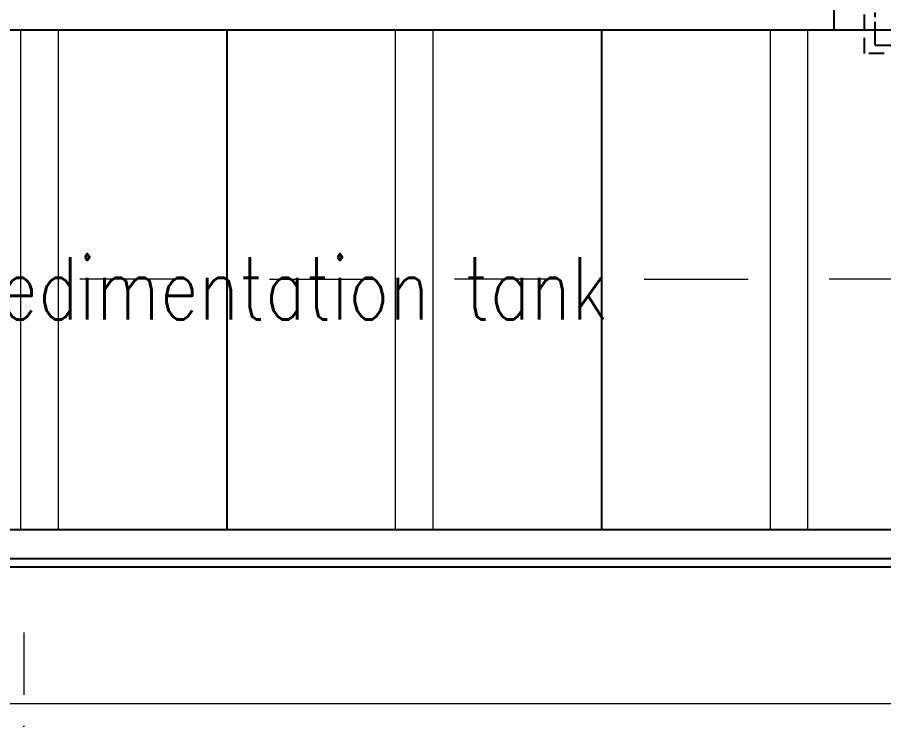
# Model space of a CAD drawing. Extents: x 838828 to 1489448, y 610351 to 848160.
# Drawn here: x 973947 to 980883, y 624469 to 630180 of the extents above; entities that cross this region are included whole.
import ezdxf

# ---------------------------------------------------------------- set-up
doc = ezdxf.new("R2010")
doc.units = 0
doc.header["$LTSCALE"] = 1000
doc.header["$MEASUREMENT"] = 0
for name, pattern in [('DASHDOT', [1, 0.5, -0.25, 0, -0.25]), ('HIDDEN2', [0.1875, 0.125, -0.0625]), ('PHANTOM2', [1.25, 0.625, -0.125, 0.125, -0.125, 0.125, -0.125])]:
    doc.linetypes.add(name, pattern=pattern)
doc.layers.get('0').update_dxf_attribs({"linetype": 'CONTINUOUS', "lineweight": 13})
for name, color, linetype in [('加药管道', 1, 'HIDDEN2'), ('水构筑物', 7, 'CONTINUOUS'), ('空气管道', 6, 'PHANTOM2')]:
    doc.layers.add(name, color=color, linetype=linetype)
doc.layers.add('标注', color=8, linetype='CONTINUOUS', lineweight=13)
doc.styles.get("Standard").update_dxf_attribs({"font": 'ROMANS.SHX', "width": 1.2, "bigfont": 'gbcbig.shx'})

msp = doc.modelspace()

# ---------------------------------------------------------------- linework, layer by layer
at = {"layer": '加药管道'}
for p, q in [((980729.8, 629890.8), (980729.8, 633224.9)), ((984450.1, 629890.8), (980729.8, 629890.8))]:
    msp.add_line(p, q, dxfattribs=at)
at = {"layer": '标注'}
for p, q in [((973972.7, 630077.9), (973972.7, 626077.9)), ((974272.7, 630077.9), (974272.7, 626077.9)), ((976972.7, 630077.9), (976972.7, 626077.9)), ((977272.7, 630077.9), (977272.7, 626077.9)), ((979972.7, 630077.9), (979972.7, 626077.9)), ((980272.7, 630077.9), (980272.7, 626077.9)), ((974596.6, 628084.5), (974446.6, 628084.5)), ((975280.8, 628084.5), (974596.6, 628084.5)), ((975964.6, 628084.5), (976648.9, 628084.5)), ((976648.9, 628084.5), (976798.9, 628084.5)), ((977596.6, 628084.5), (977446.6, 628084.5)), ((978280.8, 628084.5), (977596.6, 628084.5)), ((978964.6, 628084.5), (979648.9, 628084.5)), ((979648.9, 628084.5), (979798.9, 628084.5)), ((980596.6, 628084.5), (980446.6, 628084.5)), ((981280.8, 628084.5), (980596.6, 628084.5))]:
    msp.add_line(p, q, dxfattribs=at)
at = {"layer": '标注', "linetype": 'DASHDOT'}
msp.add_line((973997.7, 625256), (973997.7, 622420.2), dxfattribs=at)
at = {"layer": '标注', "ltscale": 0.001}
msp.add_line((966622.7, 624687.4), (981622.7, 624687.4), dxfattribs=at)
at = {"layer": '水构筑物'}
for p, q in [((980482.7, 630377.9), (980482.7, 630077.9)), ((986422.7, 630077.9), (962072.7, 630077.9)), ((981422.7, 630077.9), (966822.7, 630077.9)), ((975622.7, 630077.9), (975622.7, 626077.9)), ((978622.7, 630077.9), (978622.7, 626077.9)), ((981422.7, 626077.9), (966822.7, 626077.9)), ((961137.6, 625846.3), (987376.9, 625846.3)), ((987422.7, 625777.9), (962072.7, 625777.9))]:
    msp.add_line(p, q, dxfattribs=at)
at = {"layer": '空气管道', "ltscale": 0.3}
for q in [(980813.6, 634333.4), (984589.7, 629956.1)]:
    msp.add_line((980813.6, 629956.1), q, dxfattribs=at)

# ---------------------------------------------------------------- texts
at = {"linetype": 'ByBlock', "ltscale": 200, "width": 0.8}
msp.add_text('Inclined tube sedimentation tank', height=500, dxfattribs=at).set_placement((969792.3, 627760.4))

doc.saveas('drawing.dxf')
